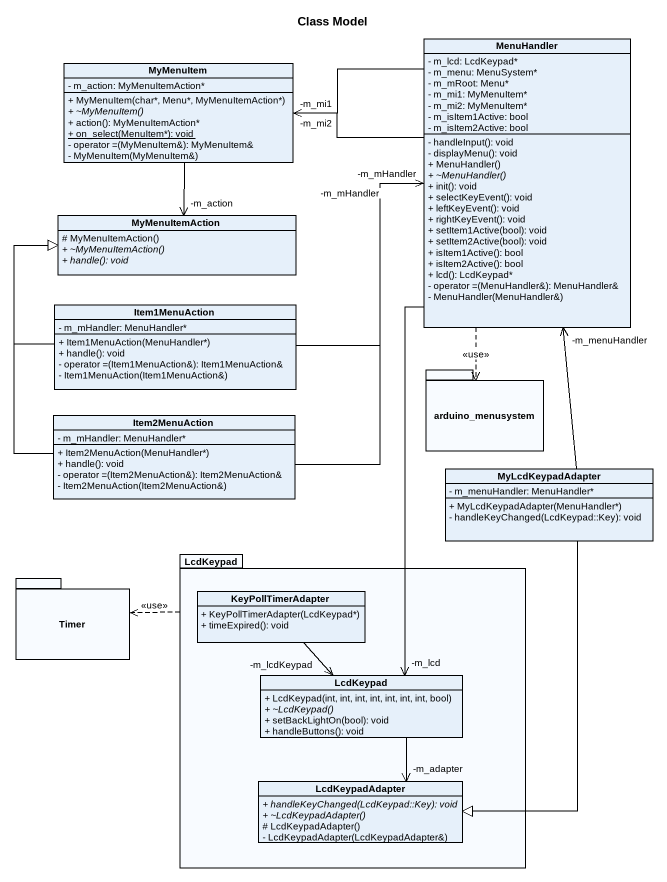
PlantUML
@startuml
title Class Model
hide circle
hide empty members
skinparam classAttributeIconSize 0
class MenuHandler {
  - m_lcd: LcdKeypad*
  - m_menu: MenuSystem*
  - m_mRoot: Menu*
  - m_mi1: MyMenuItem*
  - m_mi2: MyMenuItem*
  - m_isItem1Active: bool
  - m_isItem2Active: bool
  - handleInput(): void
  - displayMenu(): void
  + MenuHandler()
  {abstract} + ~MenuHandler()
  + init(): void
  + selectKeyEvent(): void
  + leftKeyEvent(): void
  + rightKeyEvent(): void
  + setItem1Active(bool): void
  + setItem2Active(bool): void
  + isItem1Active(): bool
  + isItem2Active(): bool
  + lcd(): LcdKeypad*
  - operator =(MenuHandler&): MenuHandler&
  - MenuHandler(MenuHandler&)
}
class MyMenuItem {
  - m_action: MyMenuItemAction*
  + MyMenuItem(char*, Menu*, MyMenuItemAction*)
  {abstract} + ~MyMenuItem()
  + action(): MyMenuItemAction*
  {static} + on_select(MenuItem*): void
  - operator =(MyMenuItem&): MyMenuItem&
  - MyMenuItem(MyMenuItem&)
}
class MyMenuItemAction {
  # MyMenuItemAction()
  {abstract} + ~MyMenuItemAction()
  {abstract} + handle(): void
}
class Item1MenuAction {
  - m_mHandler: MenuHandler*
  + Item1MenuAction(MenuHandler*)
  + handle(): void
  - operator =(Item1MenuAction&): Item1MenuAction&
  - Item1MenuAction(Item1MenuAction&)
}
package arduino_menusystem {
}
class Item2MenuAction {
  - m_mHandler: MenuHandler*
  + Item2MenuAction(MenuHandler*)
  + handle(): void
  - operator =(Item2MenuAction&): Item2MenuAction&
  - Item2MenuAction(Item2MenuAction&)
}
class MyLcdKeypadAdapter {
  - m_menuHandler: MenuHandler*
  + MyLcdKeypadAdapter(MenuHandler*)
  - handleKeyChanged(LcdKeypad::Key): void
}
package LcdKeypad {
  class KeyPollTimerAdapter {
    + KeyPollTimerAdapter(LcdKeypad*)
    + timeExpired(): void
  }
  class "LcdKeypad" as LcdKeypad_2 {
    + LcdKeypad(int, int, int, int, int, int, int, bool)
    {abstract} + ~LcdKeypad()
    + setBackLightOn(bool): void
    + handleButtons(): void
  }
  class LcdKeypadAdapter {
    {abstract} + handleKeyChanged(LcdKeypad::Key): void
    {abstract} + ~LcdKeypadAdapter()
    # LcdKeypadAdapter()
    - LcdKeypadAdapter(LcdKeypadAdapter&)
  }
}
package Timer {
}
MenuHandler -left-> "-m_mi1" MyMenuItem
MenuHandler -left-> "-m_mi2" MyMenuItem
MenuHandler ..> arduino_menusystem : <<use>>
MenuHandler --> "-m_lcd" LcdKeypad_2
MyMenuItem --> "-m_action" MyMenuItemAction
Item1MenuAction -right-> "-m_mHandler" MenuHandler
Item1MenuAction -up-|> MyMenuItemAction
Item2MenuAction -up-> "-m_mHandler" MenuHandler
Item2MenuAction -up-|> MyMenuItemAction
MyLcdKeypadAdapter -up-> "-m_menuHandler" MenuHandler
MyLcdKeypadAdapter --|> LcdKeypadAdapter
LcdKeypad .left.> Timer : <<use>>
KeyPollTimerAdapter --> "-m_lcdKeypad" LcdKeypad_2
LcdKeypad_2 --> "-m_adapter" LcdKeypadAdapter
@enduml
